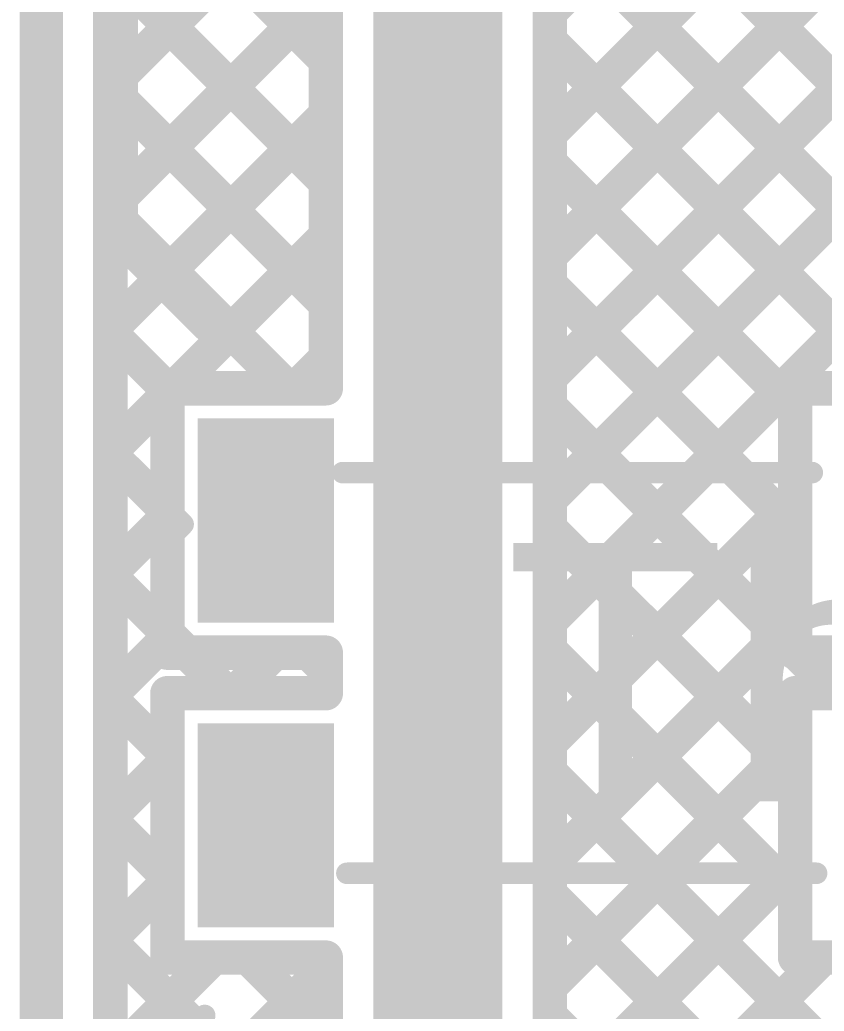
# Model space of a CAD drawing. Header units: inches. Extents: x -17 to 443, y -40 to 218.
# Drawn here: x 85.28 to 90.02, y 144 to 149.84 of the extents above; entities that cross this region are included whole.
import ezdxf

# ---------------------------------------------------------------- set-up
doc = ezdxf.new("R2010")
doc.units = ezdxf.units.IN
for name, color, linetype in [('Fabrication', 76, 'Continuous'), ('Top Layer', 1, 'Continuous'), ('Top Overlay', 2, 'Continuous'), ('Top Paste', 8, 'Continuous'), ('Top Solder', 216, 'Continuous')]:
    doc.layers.add(name, color=color, linetype=linetype)
doc.styles.add('Arial', font='', dxfattribs={"height": 0.2})
doc.styles.get('Arial').set_extended_font_data('Arial')

# ---------------------------------------------------------------- blocks, each defined once
blk = doc.blocks.new('TC_0522C_1_7_260G__86')
at = {"layer": 'Top Layer'}
blk.add_hatch(color=1, dxfattribs=at).paths.add_polyline_path([(-3.5, -1.55), (-2.5, -1.55), (-2.5, -2.15), (-3.5, -2.15)])
at = {"layer": 'Top Paste'}
blk.add_hatch(color=8, dxfattribs=at).paths.add_polyline_path([(-3.5, -1.55), (-2.5, -1.55), (-2.5, -2.15), (-3.5, -2.15)])
at = {"layer": 'Top Solder'}
blk.add_hatch(color=216, dxfattribs=at).paths.add_polyline_path([(-3.6016, -1.4484), (-2.3984, -1.4484), (-2.3984, -2.2516), (-3.6016, -2.2516)])
at = {"layer": 'Top Overlay'}
for points in [[(-2.7178, -1.3716, 0.127, 0.127, 0), (-2.7178, 1.397, 0.127, 0.127, 0)], [(-1.4224, -2.667, 0.127, 0.127, 0), (-1.8796, -2.2098, 0.127, 0.127, 0)]]:
    blk.add_lwpolyline(points, format="xyseb", dxfattribs=at)
for points in [[(-2.7496, 1.397, 0.0635, 0.0635, 1), (-2.686, 1.397, 0.0635, 0.0635, 1)], [(-2.7495, -1.3716, 0.0635, 0.0635, 1), (-2.686, -1.3716, 0.0635, 0.0635, 1)], [(-1.9113, -2.2098, 0.0635, 0.0635, 1), (-1.8478, -2.2098, 0.0635, 0.0635, 1)]]:
    blk.add_lwpolyline(points, format="xyseb", close=True, dxfattribs=at)
blk = doc.blocks.new('TC_0522C_1_7_260G__87')
at = {"layer": 'Top Layer'}
blk.add_hatch(color=1, dxfattribs=at).paths.add_polyline_path([(-3.5, 2.15), (-2.5, 2.15), (-2.5, 1.55), (-3.5, 1.55)])
at = {"layer": 'Top Paste'}
blk.add_hatch(color=8, dxfattribs=at).paths.add_polyline_path([(-3.5, 2.15), (-2.5, 2.15), (-2.5, 1.55), (-3.5, 1.55)])
at = {"layer": 'Top Solder'}
blk.add_hatch(color=216, dxfattribs=at).paths.add_polyline_path([(-3.6016, 2.2516), (-2.3984, 2.2516), (-2.3984, 1.4484), (-3.6016, 1.4484)])
at = {"layer": 'Top Overlay'}
for points in [[(-1.4224, 2.667, 0.127, 0.127, 0), (-1.8796, 2.2098, 0.127, 0.127, 0)], [(-1.4224, 2.667, 0.127, 0.127, 0), (1.4224, 2.667, 0.127, 0.127, 0)], [(-3.1496, 2.4638, 0.127, 0.127, 0), (-3.0226, 2.3368, 0.127, 0.127, 0)], [(-3.1496, 2.4638, 0.127, 0.127, 0), (-2.8956, 2.4638, 0.127, 0.127, 0)], [(-2.8956, 2.4638, 0.127, 0.127, 0), (-3.0226, 2.3368, 0.127, 0.127, 0)], [(-2.7178, 1.397, 0.127, 0.127, 0), (-2.7178, -1.3716, 0.127, 0.127, 0)]]:
    blk.add_lwpolyline(points, format="xyseb", dxfattribs=at)
for points in [[(-1.4542, 2.667, 0.0635, 0.0635, 1), (-1.3906, 2.667, 0.0635, 0.0635, 1)], [(-1.4541, 2.667, 0.0635, 0.0635, 1), (-1.3906, 2.667, 0.0635, 0.0635, 1)], [(-3.1814, 2.4638, 0.0635, 0.0635, 1), (-3.1178, 2.4638, 0.0635, 0.0635, 1)], [(-3.1814, 2.4638, 0.0635, 0.0635, 1), (-3.1178, 2.4638, 0.0635, 0.0635, 1)], [(-2.9274, 2.4638, 0.0635, 0.0635, 1), (-2.8638, 2.4638, 0.0635, 0.0635, 1)], [(-2.9274, 2.4638, 0.0635, 0.0635, 1), (-2.8638, 2.4638, 0.0635, 0.0635, 1)], [(-3.0543, 2.3368, 0.0635, 0.0635, 1), (-2.9909, 2.3368, 0.0635, 0.0635, 1)], [(-3.0543, 2.3368, 0.0635, 0.0635, 1), (-2.9909, 2.3368, 0.0635, 0.0635, 1)], [(-1.9113, 2.2098, 0.0635, 0.0635, 1), (-1.8478, 2.2098, 0.0635, 0.0635, 1)], [(-2.7496, 1.397, 0.0635, 0.0635, 1), (-2.686, 1.397, 0.0635, 0.0635, 1)], [(-2.7495, -1.3716, 0.0635, 0.0635, 1), (-2.686, -1.3716, 0.0635, 0.0635, 1)]]:
    blk.add_lwpolyline(points, format="xyseb", close=True, dxfattribs=at)

msp = doc.modelspace()

# ---------------------------------------------------------------- linework, layer by layer
at = {"layer": 'Top Layer'}
for points in [[(85.4045, 139.6823, 0.254, 0.254, 0), (85.4045, 159.2401, 0.254, 0.254, 0)], [(87.7413, 141.8981, 0.762, 0.762, 0), (87.7413, 157.0749, 0.762, 0.762, 0)], [(87.0809, 147.6724, 0.2032, 0.2032, 0), (87.0809, 156.3858, 0.2032, 0.2032, 0)], [(88.4017, 141.8981, 0.2032, 0.2032, 0), (88.4017, 153.4942, 0.2032, 0.2032, 0)], [(88.4017, 149.1713, 0.2032, 0.2032, 0), (91.7471, 152.5167, 0.2032, 0.2032, 0)], [(88.4017, 149.8897, 0.2032, 0.2032, 0), (90.6256, 152.1136, 0.2032, 0.2032, 0)], [(88.4017, 148.4529, 0.2032, 0.2032, 0), (91.6895, 151.7407, 0.2032, 0.2032, 0)], [(88.4017, 151.1578, 0.2032, 0.2032, 0), (91.4479, 148.1116, 0.2032, 0.2032, 0)], [(85.8109, 139.6823, 0.2032, 0.2032, 0), (85.8109, 151.0537, 0.2032, 0.2032, 0)], [(85.8109, 150.8749, 0.2032, 0.2032, 0), (87.0809, 149.6049, 0.2032, 0.2032, 0)], [(88.4017, 147.7345, 0.2032, 0.2032, 0), (91.4479, 150.7807, 0.2032, 0.2032, 0)], [(85.8109, 149.4542, 0.2032, 0.2032, 0), (87.0809, 150.7242, 0.2032, 0.2032, 0)], [(88.4017, 150.4393, 0.2032, 0.2032, 0), (91.4479, 147.3931, 0.2032, 0.2032, 0)], [(85.8109, 150.1564, 0.2032, 0.2032, 0), (87.0809, 148.8864, 0.2032, 0.2032, 0)], [(88.4017, 147.016, 0.2032, 0.2032, 0), (91.4479, 150.0622, 0.2032, 0.2032, 0)], [(85.8109, 148.7358, 0.2032, 0.2032, 0), (87.0809, 150.0058, 0.2032, 0.2032, 0)], [(88.4017, 149.7209, 0.2032, 0.2032, 0), (90.4502, 147.6724, 0.2032, 0.2032, 0)], [(85.8109, 149.438, 0.2032, 0.2032, 0), (87.0809, 148.168, 0.2032, 0.2032, 0)], [(88.4017, 146.2976, 0.2032, 0.2032, 0), (91.4479, 149.3438, 0.2032, 0.2032, 0)], [(85.8109, 148.0173, 0.2032, 0.2032, 0), (87.0809, 149.2873, 0.2032, 0.2032, 0)], [(88.4017, 149.0025, 0.2032, 0.2032, 0), (89.8475, 147.5567, 0.2032, 0.2032, 0)], [(85.8109, 148.7196, 0.2032, 0.2032, 0), (86.8581, 147.6724, 0.2032, 0.2032, 0)], [(86.1844, 147.6724, 0.2032, 0.2032, 0), (87.0809, 148.5689, 0.2032, 0.2032, 0)], [(88.4017, 148.2841, 0.2032, 0.2032, 0), (89.8475, 146.8383, 0.2032, 0.2032, 0)], [(85.8109, 148.0012, 0.2032, 0.2032, 0), (86.1475, 147.6646, 0.2032, 0.2032, 0)], [(86.9028, 147.6724, 0.2032, 0.2032, 0), (87.0809, 147.8505, 0.2032, 0.2032, 0)], [(86.1475, 147.6724, 0.2032, 0.2032, 0), (87.0809, 147.6724, 0.2032, 0.2032, 0)], [(86.1475, 146.1136, 0.2032, 0.2032, 0), (86.1475, 147.6724, 0.2032, 0.2032, 0)], [(89.8475, 147.6724, 0.2032, 0.2032, 0), (91.0063, 147.6724, 0.2032, 0.2032, 0)], [(89.8475, 146.1136, 0.2032, 0.2032, 0), (89.8475, 147.6724, 0.2032, 0.2032, 0)], [(85.8109, 147.2989, 0.2032, 0.2032, 0), (86.1475, 147.6355, 0.2032, 0.2032, 0)], [(88.4017, 147.5656, 0.2032, 0.2032, 0), (89.8475, 146.1199, 0.2032, 0.2032, 0)], [(85.8109, 147.2828, 0.2032, 0.2032, 0), (86.1475, 146.9462, 0.2032, 0.2032, 0)], [(88.4017, 145.5792, 0.2032, 0.2032, 0), (89.8475, 147.025, 0.2032, 0.2032, 0)], [(85.8109, 146.5805, 0.2032, 0.2032, 0), (86.1475, 146.9171, 0.2032, 0.2032, 0)], [(88.4017, 146.8472, 0.2032, 0.2032, 0), (89.8475, 145.4014, 0.2032, 0.2032, 0)], [(85.8109, 146.5643, 0.2032, 0.2032, 0), (86.1475, 146.2278, 0.2032, 0.2032, 0)], [(88.4017, 144.8608, 0.2032, 0.2032, 0), (89.8475, 146.3066, 0.2032, 0.2032, 0)], [(85.8109, 145.8621, 0.2032, 0.2032, 0), (86.1475, 146.1987, 0.2032, 0.2032, 0)], [(86.1475, 146.2278, 0.2032, 0.2032, 0), (86.2616, 146.1136, 0.2032, 0.2032, 0)], [(86.1475, 146.1136, 0.2032, 0.2032, 0), (87.0809, 146.1136, 0.2032, 0.2032, 0)], [(86.2616, 146.1136, 0.2032, 0.2032, 0), (86.5006, 145.8746, 0.2032, 0.2032, 0)], [(86.5419, 145.8746, 0.2032, 0.2032, 0), (86.7809, 146.1136, 0.2032, 0.2032, 0)], [(86.98, 146.1136, 0.2032, 0.2032, 0), (87.0809, 146.0128, 0.2032, 0.2032, 0)], [(87.0809, 145.8746, 0.2032, 0.2032, 0), (87.0809, 146.1136, 0.2032, 0.2032, 0)], [(88.4017, 146.1288, 0.2032, 0.2032, 0), (89.8475, 144.683, 0.2032, 0.2032, 0)], [(89.8475, 146.1136, 0.2032, 0.2032, 0), (91.0063, 146.1136, 0.2032, 0.2032, 0)], [(89.8537, 146.1136, 0.2032, 0.2032, 0), (90.0927, 145.8746, 0.2032, 0.2032, 0)], [(85.8109, 145.8459, 0.2032, 0.2032, 0), (86.1475, 145.5093, 0.2032, 0.2032, 0)], [(86.1475, 145.8746, 0.2032, 0.2032, 0), (87.0809, 145.8746, 0.2032, 0.2032, 0)], [(86.1475, 144.3158, 0.2032, 0.2032, 0), (86.1475, 145.8746, 0.2032, 0.2032, 0)], [(89.8475, 145.8746, 0.2032, 0.2032, 0), (91.0063, 145.8746, 0.2032, 0.2032, 0)], [(89.8475, 144.3158, 0.2032, 0.2032, 0), (89.8475, 145.8746, 0.2032, 0.2032, 0)], [(88.4017, 144.1424, 0.2032, 0.2032, 0), (89.8475, 145.5881, 0.2032, 0.2032, 0)], [(85.8109, 145.1437, 0.2032, 0.2032, 0), (86.1475, 145.4803, 0.2032, 0.2032, 0)], [(88.4017, 145.4104, 0.2032, 0.2032, 0), (92.41, 141.402, 0.2032, 0.2032, 0)], [(85.8109, 145.1275, 0.2032, 0.2032, 0), (86.1475, 144.7909, 0.2032, 0.2032, 0)], [(88.4017, 143.4239, 0.2032, 0.2032, 0), (89.8475, 144.8697, 0.2032, 0.2032, 0)], [(85.8109, 144.4252, 0.2032, 0.2032, 0), (86.1475, 144.7618, 0.2032, 0.2032, 0)], [(88.4017, 144.692, 0.2032, 0.2032, 0), (91.6676, 141.4261, 0.2032, 0.2032, 0)], [(85.8109, 144.4091, 0.2032, 0.2032, 0), (87.0809, 143.1391, 0.2032, 0.2032, 0)], [(85.8109, 143.7068, 0.2032, 0.2032, 0), (86.4199, 144.3158, 0.2032, 0.2032, 0)], [(86.1475, 144.3158, 0.2032, 0.2032, 0), (87.0809, 144.3158, 0.2032, 0.2032, 0)], [(86.6226, 144.3158, 0.2032, 0.2032, 0), (87.0809, 143.8575, 0.2032, 0.2032, 0)], [(87.0809, 141.8981, 0.2032, 0.2032, 0), (87.0809, 144.3158, 0.2032, 0.2032, 0)], [(88.4017, 142.7055, 0.2032, 0.2032, 0), (90.012, 144.3158, 0.2032, 0.2032, 0)], [(89.8475, 144.3158, 0.2032, 0.2032, 0), (91.0063, 144.3158, 0.2032, 0.2032, 0)], [(85.8109, 142.9884, 0.2032, 0.2032, 0), (87.0809, 144.2584, 0.2032, 0.2032, 0)], [(88.4017, 143.9735, 0.2032, 0.2032, 0), (90.9492, 141.4261, 0.2032, 0.2032, 0)]]:
    msp.add_lwpolyline(points, format="xyseb", dxfattribs=at)
for points in [[(88.3509, 149.8897, 0.1016, 0.1016, 1), (88.4525, 149.8897, 0.1016, 0.1016, 1)], [(88.3509, 149.7209, 0.1016, 0.1016, 1), (88.4525, 149.7209, 0.1016, 0.1016, 1)], [(87.0301, 149.6049, 0.1016, 0.1016, 1), (87.1317, 149.6049, 0.1016, 0.1016, 1)], [(85.7601, 149.4542, 0.1016, 0.1016, 1), (85.8617, 149.4542, 0.1016, 0.1016, 1)], [(85.7601, 149.438, 0.1016, 0.1016, 1), (85.8617, 149.438, 0.1016, 0.1016, 1)], [(87.0301, 149.2873, 0.1016, 0.1016, 1), (87.1317, 149.2873, 0.1016, 0.1016, 1)], [(88.3509, 149.1713, 0.1016, 0.1016, 1), (88.4525, 149.1713, 0.1016, 0.1016, 1)], [(88.3509, 149.0025, 0.1016, 0.1016, 1), (88.4525, 149.0025, 0.1016, 0.1016, 1)], [(87.0301, 148.8864, 0.1016, 0.1016, 1), (87.1317, 148.8864, 0.1016, 0.1016, 1)], [(85.7601, 148.7358, 0.1016, 0.1016, 1), (85.8617, 148.7358, 0.1016, 0.1016, 1)], [(85.7601, 148.7196, 0.1016, 0.1016, 1), (85.8617, 148.7196, 0.1016, 0.1016, 1)], [(87.0301, 148.5689, 0.1016, 0.1016, 1), (87.1317, 148.5689, 0.1016, 0.1016, 1)], [(88.3509, 148.4529, 0.1016, 0.1016, 1), (88.4525, 148.4529, 0.1016, 0.1016, 1)], [(88.3509, 148.2841, 0.1016, 0.1016, 1), (88.4525, 148.2841, 0.1016, 0.1016, 1)], [(87.0301, 148.168, 0.1016, 0.1016, 1), (87.1317, 148.168, 0.1016, 0.1016, 1)], [(85.7601, 148.0173, 0.1016, 0.1016, 1), (85.8617, 148.0173, 0.1016, 0.1016, 1)], [(85.7601, 148.0012, 0.1016, 0.1016, 1), (85.8617, 148.0012, 0.1016, 0.1016, 1)], [(87.0301, 147.8505, 0.1016, 0.1016, 1), (87.1317, 147.8505, 0.1016, 0.1016, 1)], [(88.3509, 147.7345, 0.1016, 0.1016, 1), (88.4525, 147.7345, 0.1016, 0.1016, 1)], [(86.0967, 147.6724, 0.1016, 0.1016, 1), (86.1983, 147.6724, 0.1016, 0.1016, 1)], [(86.0967, 147.6724, 0.1016, 0.1016, 1), (86.1983, 147.6724, 0.1016, 0.1016, 1)], [(86.0967, 147.6646, 0.1016, 0.1016, 1), (86.1983, 147.6646, 0.1016, 0.1016, 1)], [(86.1336, 147.6724, 0.1016, 0.1016, 1), (86.2352, 147.6724, 0.1016, 0.1016, 1)], [(86.8073, 147.6724, 0.1016, 0.1016, 1), (86.9089, 147.6724, 0.1016, 0.1016, 1)], [(86.852, 147.6724, 0.1016, 0.1016, 1), (86.9536, 147.6724, 0.1016, 0.1016, 1)], [(87.0301, 147.6724, 0.1016, 0.1016, 1), (87.1317, 147.6724, 0.1016, 0.1016, 1)], [(87.0301, 147.6724, 0.1016, 0.1016, 1), (87.1317, 147.6724, 0.1016, 0.1016, 1)], [(89.7967, 147.6724, 0.1016, 0.1016, 1), (89.8983, 147.6724, 0.1016, 0.1016, 1)], [(89.7967, 147.6724, 0.1016, 0.1016, 1), (89.8983, 147.6724, 0.1016, 0.1016, 1)], [(86.0967, 147.6355, 0.1016, 0.1016, 1), (86.1983, 147.6355, 0.1016, 0.1016, 1)], [(88.3509, 147.5656, 0.1016, 0.1016, 1), (88.4525, 147.5656, 0.1016, 0.1016, 1)], [(89.7967, 147.5567, 0.1016, 0.1016, 1), (89.8983, 147.5567, 0.1016, 0.1016, 1)], [(85.7601, 147.2989, 0.1016, 0.1016, 1), (85.8617, 147.2989, 0.1016, 0.1016, 1)], [(85.7601, 147.2828, 0.1016, 0.1016, 1), (85.8617, 147.2828, 0.1016, 0.1016, 1)], [(88.3509, 147.016, 0.1016, 0.1016, 1), (88.4525, 147.016, 0.1016, 0.1016, 1)], [(89.7967, 147.025, 0.1016, 0.1016, 1), (89.8983, 147.025, 0.1016, 0.1016, 1)], [(86.0967, 146.9462, 0.1016, 0.1016, 1), (86.1983, 146.9462, 0.1016, 0.1016, 1)], [(86.0967, 146.9171, 0.1016, 0.1016, 1), (86.1983, 146.9171, 0.1016, 0.1016, 1)], [(88.3509, 146.8472, 0.1016, 0.1016, 1), (88.4525, 146.8472, 0.1016, 0.1016, 1)], [(89.7967, 146.8383, 0.1016, 0.1016, 1), (89.8983, 146.8383, 0.1016, 0.1016, 1)], [(85.7601, 146.5805, 0.1016, 0.1016, 1), (85.8617, 146.5805, 0.1016, 0.1016, 1)], [(85.7601, 146.5643, 0.1016, 0.1016, 1), (85.8617, 146.5643, 0.1016, 0.1016, 1)], [(88.3509, 146.2976, 0.1016, 0.1016, 1), (88.4525, 146.2976, 0.1016, 0.1016, 1)], [(89.7967, 146.3066, 0.1016, 0.1016, 1), (89.8983, 146.3066, 0.1016, 0.1016, 1)], [(86.0967, 146.2278, 0.1016, 0.1016, 1), (86.1983, 146.2278, 0.1016, 0.1016, 1)], [(86.0967, 146.2278, 0.1016, 0.1016, 1), (86.1983, 146.2278, 0.1016, 0.1016, 1)], [(86.0967, 146.1987, 0.1016, 0.1016, 1), (86.1983, 146.1987, 0.1016, 0.1016, 1)], [(86.0967, 146.1136, 0.1016, 0.1016, 1), (86.1983, 146.1136, 0.1016, 0.1016, 1)], [(86.0967, 146.1136, 0.1016, 0.1016, 1), (86.1983, 146.1136, 0.1016, 0.1016, 1)], [(86.2108, 146.1136, 0.1016, 0.1016, 1), (86.3124, 146.1136, 0.1016, 0.1016, 1)], [(86.2108, 146.1136, 0.1016, 0.1016, 1), (86.3124, 146.1136, 0.1016, 0.1016, 1)], [(86.7301, 146.1136, 0.1016, 0.1016, 1), (86.8317, 146.1136, 0.1016, 0.1016, 1)], [(86.9292, 146.1136, 0.1016, 0.1016, 1), (87.0308, 146.1136, 0.1016, 0.1016, 1)], [(87.0301, 146.1136, 0.1016, 0.1016, 1), (87.1317, 146.1136, 0.1016, 0.1016, 1)], [(87.0301, 146.1136, 0.1016, 0.1016, 1), (87.1317, 146.1136, 0.1016, 0.1016, 1)], [(88.3509, 146.1288, 0.1016, 0.1016, 1), (88.4525, 146.1288, 0.1016, 0.1016, 1)], [(89.7967, 146.1199, 0.1016, 0.1016, 1), (89.8983, 146.1199, 0.1016, 0.1016, 1)], [(89.7967, 146.1136, 0.1016, 0.1016, 1), (89.8983, 146.1136, 0.1016, 0.1016, 1)], [(89.7967, 146.1136, 0.1016, 0.1016, 1), (89.8983, 146.1136, 0.1016, 0.1016, 1)], [(89.8029, 146.1136, 0.1016, 0.1016, 1), (89.9045, 146.1136, 0.1016, 0.1016, 1)], [(87.0301, 146.0128, 0.1016, 0.1016, 1), (87.1317, 146.0128, 0.1016, 0.1016, 1)], [(85.7601, 145.8621, 0.1016, 0.1016, 1), (85.8617, 145.8621, 0.1016, 0.1016, 1)], [(85.7601, 145.8459, 0.1016, 0.1016, 1), (85.8617, 145.8459, 0.1016, 0.1016, 1)], [(86.0967, 145.8746, 0.1016, 0.1016, 1), (86.1983, 145.8746, 0.1016, 0.1016, 1)], [(86.0967, 145.8746, 0.1016, 0.1016, 1), (86.1983, 145.8746, 0.1016, 0.1016, 1)], [(86.4498, 145.8746, 0.1016, 0.1016, 1), (86.5514, 145.8746, 0.1016, 0.1016, 1)], [(86.4911, 145.8746, 0.1016, 0.1016, 1), (86.5927, 145.8746, 0.1016, 0.1016, 1)], [(87.0301, 145.8746, 0.1016, 0.1016, 1), (87.1317, 145.8746, 0.1016, 0.1016, 1)], [(87.0301, 145.8746, 0.1016, 0.1016, 1), (87.1317, 145.8746, 0.1016, 0.1016, 1)], [(89.7967, 145.8746, 0.1016, 0.1016, 1), (89.8983, 145.8746, 0.1016, 0.1016, 1)], [(89.7967, 145.8746, 0.1016, 0.1016, 1), (89.8983, 145.8746, 0.1016, 0.1016, 1)], [(90.0419, 145.8746, 0.1016, 0.1016, 1), (90.1435, 145.8746, 0.1016, 0.1016, 1)], [(88.3509, 145.5792, 0.1016, 0.1016, 1), (88.4525, 145.5792, 0.1016, 0.1016, 1)], [(89.7967, 145.5881, 0.1016, 0.1016, 1), (89.8983, 145.5881, 0.1016, 0.1016, 1)], [(86.0967, 145.5093, 0.1016, 0.1016, 1), (86.1983, 145.5093, 0.1016, 0.1016, 1)], [(86.0967, 145.4803, 0.1016, 0.1016, 1), (86.1983, 145.4803, 0.1016, 0.1016, 1)], [(88.3509, 145.4104, 0.1016, 0.1016, 1), (88.4525, 145.4104, 0.1016, 0.1016, 1)], [(89.7967, 145.4014, 0.1016, 0.1016, 1), (89.8983, 145.4014, 0.1016, 0.1016, 1)], [(85.7601, 145.1437, 0.1016, 0.1016, 1), (85.8617, 145.1437, 0.1016, 0.1016, 1)], [(85.7601, 145.1275, 0.1016, 0.1016, 1), (85.8617, 145.1275, 0.1016, 0.1016, 1)], [(88.3509, 144.8608, 0.1016, 0.1016, 1), (88.4525, 144.8608, 0.1016, 0.1016, 1)], [(89.7967, 144.8697, 0.1016, 0.1016, 1), (89.8983, 144.8697, 0.1016, 0.1016, 1)], [(86.0967, 144.7909, 0.1016, 0.1016, 1), (86.1983, 144.7909, 0.1016, 0.1016, 1)], [(86.0967, 144.7618, 0.1016, 0.1016, 1), (86.1983, 144.7618, 0.1016, 0.1016, 1)], [(88.3509, 144.692, 0.1016, 0.1016, 1), (88.4525, 144.692, 0.1016, 0.1016, 1)], [(89.7967, 144.683, 0.1016, 0.1016, 1), (89.8983, 144.683, 0.1016, 0.1016, 1)], [(85.7601, 144.4252, 0.1016, 0.1016, 1), (85.8617, 144.4252, 0.1016, 0.1016, 1)], [(85.7601, 144.4091, 0.1016, 0.1016, 1), (85.8617, 144.4091, 0.1016, 0.1016, 1)], [(86.0967, 144.3158, 0.1016, 0.1016, 1), (86.1983, 144.3158, 0.1016, 0.1016, 1)], [(86.0967, 144.3158, 0.1016, 0.1016, 1), (86.1983, 144.3158, 0.1016, 0.1016, 1)], [(86.3691, 144.3158, 0.1016, 0.1016, 1), (86.4707, 144.3158, 0.1016, 0.1016, 1)], [(86.5718, 144.3158, 0.1016, 0.1016, 1), (86.6734, 144.3158, 0.1016, 0.1016, 1)], [(87.0301, 144.3158, 0.1016, 0.1016, 1), (87.1317, 144.3158, 0.1016, 0.1016, 1)], [(87.0301, 144.3158, 0.1016, 0.1016, 1), (87.1317, 144.3158, 0.1016, 0.1016, 1)], [(89.7967, 144.3158, 0.1016, 0.1016, 1), (89.8983, 144.3158, 0.1016, 0.1016, 1)], [(89.7967, 144.3158, 0.1016, 0.1016, 1), (89.8983, 144.3158, 0.1016, 0.1016, 1)], [(89.9612, 144.3158, 0.1016, 0.1016, 1), (90.0628, 144.3158, 0.1016, 0.1016, 1)], [(87.0301, 144.2584, 0.1016, 0.1016, 1), (87.1317, 144.2584, 0.1016, 0.1016, 1)], [(88.3509, 144.1424, 0.1016, 0.1016, 1), (88.4525, 144.1424, 0.1016, 0.1016, 1)], [(88.3509, 143.9735, 0.1016, 0.1016, 1), (88.4525, 143.9735, 0.1016, 0.1016, 1)]]:
    msp.add_lwpolyline(points, format="xyseb", close=True, dxfattribs=at)

# ---------------------------------------------------------------- block references
for name, p, rotation in [('TC_0522C_1_7_260G__87', (88.5769, 149.893), 90), ('TC_0522C_1_7_260G__86', (88.5769, 142.0952), 270)]:
    msp.add_blockref(name, p, dxfattribs=dict(rotation=rotation))

# ---------------------------------------------------------------- texts
at = {"layer": 'Fabrication', "style": 'Arial'}
msp.add_text('Thickness : 0.20mm', height=1.524, dxfattribs=at).set_placement((88.138, 145.2372))

doc.saveas('drawing.dxf')
